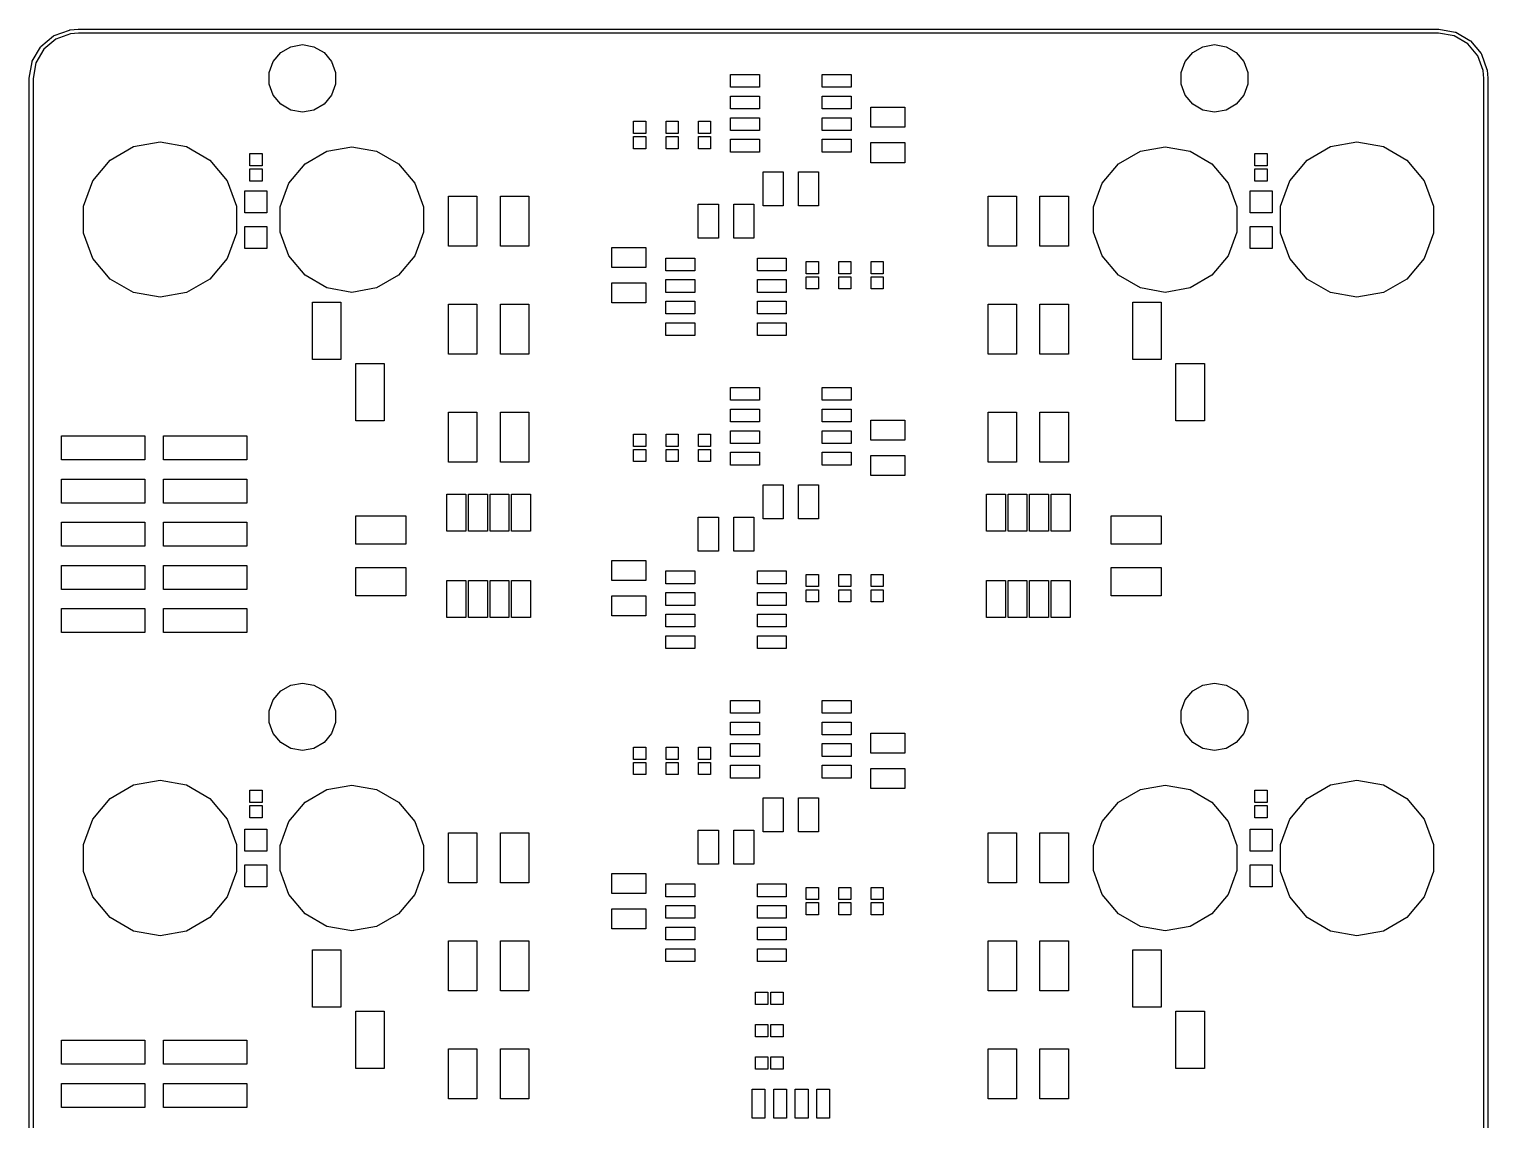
# Model space of a CAD drawing. Extents: x 51 to 137, y -158 to -25.
# Drawn here: x 50.7 to 136.5, y -89.5 to -25.3 of the extents above; entities that cross this region are included whole.
import ezdxf

# ---------------------------------------------------------------- set-up
doc = ezdxf.new("R2010")
doc.units = 0
doc.header["$MEASUREMENT"] = 0
doc.layers.add('BLACK', color=7, linetype='CONTINUOUS')

msp = doc.modelspace()

# ---------------------------------------------------------------- linework, layer by layer
at = {"layer": 'Black'}
for p, q in [((51.3772, -26.306), (52.1172, -25.6851)), ((52.1172, -25.6851), (52.1516, -25.6652)), ((52.1516, -25.6652), (53.0592, -25.3348)), ((53.1233, -25.5548), (52.2487, -25.8731)), ((53.0592, -25.3348), (53.0739, -25.3323)), ((53.0739, -25.3323), (53.0884, -25.3284)), ((53.0884, -25.3284), (53.5713, -25.2861)), ((53.5863, -25.5143), (53.1233, -25.5548)), ((53.5713, -25.2861), (53.5763, -25.2866)), ((53.5763, -25.2866), (53.5813, -25.2857)), ((53.5813, -25.2857), (133.619, -25.2857)), ((133.609, -25.5143), (53.5863, -25.5143)), ((134.531, -25.6768), (133.609, -25.5143)), ((133.619, -25.2857), (133.629, -25.2874)), ((133.629, -25.2874), (133.639, -25.2874)), ((133.639, -25.2874), (134.59, -25.4552)), ((135.332, -26.1396), (134.531, -25.6768)), ((134.59, -25.4552), (134.59, -25.4552)), ((134.59, -25.4552), (134.628, -25.4687)), ((134.628, -25.4687), (135.464, -25.9517)), ((50.8687, -27.1729), (51.3517, -26.3364)), ((51.5396, -26.4681), (51.0768, -27.2697)), ((51.3517, -26.3364), (51.3772, -26.306)), ((52.2487, -25.8731), (51.5396, -26.4681)), ((65.4876, -26.6603), (66.0848, -26.3155)), ((66.0848, -26.3155), (66.7639, -26.1957)), ((66.7639, -26.1957), (67.443, -26.3155)), ((67.443, -26.3155), (68.0402, -26.6603)), ((119.158, -26.6603), (119.755, -26.3155)), ((119.755, -26.3155), (120.434, -26.1957)), ((120.434, -26.1957), (121.113, -26.3155)), ((121.113, -26.3155), (121.71, -26.6603)), ((135.927, -26.8487), (135.332, -26.1396)), ((135.464, -25.9517), (135.495, -25.9772)), ((135.495, -25.9772), (136.115, -26.7172)), ((50.6874, -28.1615), (50.8552, -27.2102)), ((50.8552, -27.2102), (50.8687, -27.1729)), ((50.8552, -27.2102), (50.8552, -27.2102)), ((51.0768, -27.2697), (50.9143, -28.1913)), ((64.8085, -27.8365), (65.0444, -27.1885)), ((65.0444, -27.1885), (65.4876, -26.6603)), ((68.0402, -26.6603), (68.4834, -27.1885)), ((68.4834, -27.1885), (68.7193, -27.8365)), ((118.479, -27.8365), (118.714, -27.1885)), ((118.714, -27.1885), (119.158, -26.6603)), ((121.71, -26.6603), (122.154, -27.1885)), ((122.154, -27.1885), (122.389, -27.8365)), ((136.246, -27.7233), (135.927, -26.8487)), ((136.115, -26.7172), (136.135, -26.7516)), ((136.135, -26.7516), (136.466, -27.6592)), ((50.6857, -28.1813), (50.6874, -28.1715)), ((50.6857, -119.921), (50.6857, -28.1813)), ((50.6874, -28.1715), (50.6874, -28.1615)), ((50.9143, -28.1913), (50.9143, -119.916)), ((64.8085, -28.5261), (64.8085, -27.8365)), ((68.7193, -27.8365), (68.7193, -28.5261)), ((91.9607, -28.7071), (91.9607, -27.9553)), ((91.9607, -27.9553), (93.6625, -27.9553)), ((93.6625, -27.9553), (93.6625, -28.7071)), ((97.3455, -28.7071), (97.3455, -27.9553)), ((97.3455, -27.9553), (99.0473, -27.9553)), ((99.0473, -27.9553), (99.0473, -28.7071)), ((118.479, -28.5261), (118.479, -27.8365)), ((122.389, -27.8365), (122.389, -28.5261)), ((136.286, -28.1863), (136.246, -27.7233)), ((136.286, -119.911), (136.286, -28.1863)), ((136.466, -27.6592), (136.468, -27.6739)), ((136.468, -27.6739), (136.472, -27.6884)), ((136.472, -27.6884), (136.514, -28.1713)), ((136.514, -28.1713), (136.514, -28.1763)), ((136.514, -28.1763), (136.515, -28.1813)), ((136.515, -28.1813), (136.515, -119.921)), ((65.0444, -29.1741), (64.8085, -28.5261)), ((65.4876, -29.7023), (65.0444, -29.1741)), ((68.4834, -29.1741), (68.0402, -29.7023)), ((68.7193, -28.5261), (68.4834, -29.1741)), ((93.6625, -28.7071), (91.9607, -28.7071)), ((99.0473, -28.7071), (97.3455, -28.7071)), ((118.714, -29.1741), (118.479, -28.5261)), ((119.158, -29.7023), (118.714, -29.1741)), ((122.154, -29.1741), (121.71, -29.7023)), ((122.389, -28.5261), (122.154, -29.1741)), ((66.0848, -30.0471), (65.4876, -29.7023)), ((68.0402, -29.7023), (67.443, -30.0471)), ((91.9607, -29.9771), (91.9607, -29.2253)), ((91.9607, -29.2253), (93.6625, -29.2253)), ((93.6625, -29.9771), (91.9607, -29.9771)), ((93.6625, -29.2253), (93.6625, -29.9771)), ((97.3455, -29.9771), (97.3455, -29.2253)), ((97.3455, -29.2253), (99.0473, -29.2253)), ((99.0473, -29.9771), (97.3455, -29.9771)), ((99.0473, -29.2253), (99.0473, -29.9771)), ((100.219, -31.0585), (100.219, -29.8711)), ((100.219, -29.8711), (102.219, -29.8711)), ((102.219, -29.8711), (102.219, -31.0585)), ((119.755, -30.0471), (119.158, -29.7023)), ((121.71, -29.7023), (121.113, -30.0471)), ((66.7639, -30.1669), (66.0848, -30.0471)), ((67.443, -30.0471), (66.7639, -30.1669)), ((86.2533, -31.4173), (86.2533, -30.6959)), ((86.2533, -30.6959), (86.9747, -30.6959)), ((86.9747, -30.6959), (86.9747, -31.4173)), ((88.1583, -31.4173), (88.1583, -30.6959)), ((88.1583, -30.6959), (88.8797, -30.6959)), ((88.8797, -30.6959), (88.8797, -31.4173)), ((90.0633, -31.4173), (90.0633, -30.6959)), ((90.0633, -30.6959), (90.7847, -30.6959)), ((90.7847, -30.6959), (90.7847, -31.4173)), ((91.9607, -31.2471), (91.9607, -30.4953)), ((91.9607, -30.4953), (93.6625, -30.4953)), ((93.6625, -30.4953), (93.6625, -31.2471)), ((97.3455, -31.2471), (97.3455, -30.4953)), ((97.3455, -30.4953), (99.0473, -30.4953)), ((99.0473, -30.4953), (99.0473, -31.2471)), ((120.434, -30.1669), (119.755, -30.0471)), ((121.113, -30.0471), (120.434, -30.1669)), ((86.9747, -31.4173), (86.2533, -31.4173)), ((86.2533, -32.3165), (86.2533, -31.5951)), ((86.2533, -31.5951), (86.9747, -31.5951)), ((86.9747, -31.5951), (86.9747, -32.3165)), ((88.8797, -31.4173), (88.1583, -31.4173)), ((88.1583, -32.3165), (88.1583, -31.5951)), ((88.1583, -31.5951), (88.8797, -31.5951)), ((88.8797, -31.5951), (88.8797, -32.3165)), ((90.7847, -31.4173), (90.0633, -31.4173)), ((90.0633, -32.3165), (90.0633, -31.5951)), ((90.0633, -31.5951), (90.7847, -31.5951)), ((90.7847, -31.5951), (90.7847, -32.3165)), ((93.6625, -31.2471), (91.9607, -31.2471)), ((99.0473, -31.2471), (97.3455, -31.2471)), ((102.219, -31.0585), (100.219, -31.0585)), ((55.4446, -32.9861), (56.8202, -32.1919)), ((56.8202, -32.1919), (58.3844, -31.9161)), ((58.3844, -31.9161), (59.9486, -32.1919)), ((59.9486, -32.1919), (61.3242, -32.9861)), ((63.6651, -33.3223), (63.6651, -32.6009)), ((63.6651, -32.6009), (64.3865, -32.6009)), ((64.3865, -32.6009), (64.3865, -33.3223)), ((66.9158, -33.2107), (68.2032, -32.4674)), ((68.2032, -32.4674), (69.6671, -32.2093)), ((69.6671, -32.2093), (71.131, -32.4674)), ((71.131, -32.4674), (72.4184, -33.2107)), ((86.9747, -32.3165), (86.2533, -32.3165)), ((88.8797, -32.3165), (88.1583, -32.3165)), ((90.7847, -32.3165), (90.0633, -32.3165)), ((91.9607, -32.5171), (91.9607, -31.7653)), ((91.9607, -31.7653), (93.6625, -31.7653)), ((93.6625, -32.5171), (91.9607, -32.5171)), ((93.6625, -31.7653), (93.6625, -32.5171)), ((97.3455, -32.5171), (97.3455, -31.7653)), ((97.3455, -31.7653), (99.0473, -31.7653)), ((99.0473, -32.5171), (97.3455, -32.5171)), ((99.0473, -31.7653), (99.0473, -32.5171)), ((100.219, -33.1413), (100.219, -31.9539)), ((100.219, -31.9539), (102.219, -31.9539)), ((102.219, -31.9539), (102.219, -33.1413)), ((114.782, -33.2107), (116.069, -32.4674)), ((116.069, -32.4674), (117.533, -32.2093)), ((117.533, -32.2093), (118.997, -32.4674)), ((118.997, -32.4674), (120.284, -33.2107)), ((122.814, -33.3223), (122.814, -32.6009)), ((122.814, -32.6009), (123.536, -32.6009)), ((123.536, -32.6009), (123.536, -33.3223)), ((125.876, -32.9861), (127.252, -32.1919)), ((127.252, -32.1919), (128.816, -31.9161)), ((128.816, -31.9161), (130.38, -32.1919)), ((130.38, -32.1919), (131.756, -32.9861)), ((54.4236, -34.2028), (55.4446, -32.9861)), ((61.3242, -32.9861), (62.3452, -34.2028)), ((64.3865, -33.3223), (63.6651, -33.3223)), ((65.9603, -34.3495), (66.9158, -33.2107)), ((72.4184, -33.2107), (73.3739, -34.3495)), ((102.219, -33.1413), (100.219, -33.1413)), ((113.826, -34.3495), (114.782, -33.2107)), ((120.284, -33.2107), (121.24, -34.3495)), ((123.536, -33.3223), (122.814, -33.3223)), ((124.855, -34.2028), (125.876, -32.9861)), ((131.756, -32.9861), (132.777, -34.2028)), ((53.8804, -35.6954), (54.4236, -34.2028)), ((62.3452, -34.2028), (62.8884, -35.6954)), ((63.6651, -34.2215), (63.6651, -33.5001)), ((63.6651, -33.5001), (64.3865, -33.5001)), ((64.3865, -34.2215), (63.6651, -34.2215)), ((64.3865, -33.5001), (64.3865, -34.2215)), ((93.8689, -35.6813), (93.8689, -33.6811)), ((93.8689, -33.6811), (95.0563, -33.6811)), ((95.0563, -33.6811), (95.0563, -35.6813)), ((95.9517, -35.6813), (95.9517, -33.6811)), ((95.9517, -33.6811), (97.1391, -33.6811)), ((97.1391, -33.6811), (97.1391, -35.6813)), ((122.814, -34.2215), (122.814, -33.5001)), ((122.814, -33.5001), (123.536, -33.5001)), ((123.536, -34.2215), (122.814, -34.2215)), ((123.536, -33.5001), (123.536, -34.2215)), ((124.312, -35.6954), (124.855, -34.2028)), ((132.777, -34.2028), (133.32, -35.6954)), ((63.3781, -36.0832), (63.3781, -34.7878)), ((63.3781, -34.7878), (64.6735, -34.7878)), ((64.6735, -34.7878), (64.6735, -36.0832)), ((65.4518, -35.7463), (65.9603, -34.3495)), ((73.3739, -34.3495), (73.8824, -35.7463)), ((75.365, -38.0562), (75.365, -35.1162)), ((75.365, -35.1162), (77.035, -35.1162)), ((77.035, -35.1162), (77.035, -38.0562)), ((78.413, -38.0562), (78.413, -35.1162)), ((78.413, -35.1162), (80.083, -35.1162)), ((80.083, -35.1162), (80.083, -38.0562)), ((107.115, -38.0562), (107.115, -35.1162)), ((107.115, -35.1162), (108.785, -35.1162)), ((108.785, -35.1162), (108.785, -38.0562)), ((110.163, -38.0562), (110.163, -35.1162)), ((110.163, -35.1162), (111.833, -35.1162)), ((111.833, -35.1162), (111.833, -38.0562)), ((113.318, -35.7463), (113.826, -34.3495)), ((121.24, -34.3495), (121.748, -35.7463)), ((122.527, -36.0832), (122.527, -34.7878)), ((122.527, -34.7878), (123.823, -34.7878)), ((123.823, -34.7878), (123.823, -36.0832)), ((53.8804, -37.2838), (53.8804, -35.6954)), ((62.8884, -35.6954), (62.8884, -37.2838)), ((65.4518, -37.2329), (65.4518, -35.7463)), ((73.8824, -35.7463), (73.8824, -37.2329)), ((90.0589, -37.5863), (90.0589, -35.5861)), ((90.0589, -35.5861), (91.2463, -35.5861)), ((91.2463, -35.5861), (91.2463, -37.5863)), ((92.1417, -37.5863), (92.1417, -35.5861)), ((92.1417, -35.5861), (93.3291, -35.5861)), ((93.3291, -35.5861), (93.3291, -37.5863)), ((95.0563, -35.6813), (93.8689, -35.6813)), ((97.1391, -35.6813), (95.9517, -35.6813)), ((113.318, -37.2329), (113.318, -35.7463)), ((121.748, -35.7463), (121.748, -37.2329)), ((124.312, -37.2838), (124.312, -35.6954)), ((133.32, -35.6954), (133.32, -37.2838)), ((64.6735, -36.0832), (63.3781, -36.0832)), ((63.3781, -38.1914), (63.3781, -36.896)), ((63.3781, -36.896), (64.6735, -36.896)), ((64.6735, -36.896), (64.6735, -38.1914)), ((123.823, -36.0832), (122.527, -36.0832)), ((122.527, -38.1914), (122.527, -36.896)), ((122.527, -36.896), (123.823, -36.896)), ((123.823, -36.896), (123.823, -38.1914)), ((54.4236, -38.7764), (53.8804, -37.2838)), ((62.8884, -37.2838), (62.3452, -38.7764)), ((65.9603, -38.6297), (65.4518, -37.2329)), ((73.8824, -37.2329), (73.3739, -38.6297)), ((91.2463, -37.5863), (90.0589, -37.5863)), ((93.3291, -37.5863), (92.1417, -37.5863)), ((113.826, -38.6297), (113.318, -37.2329)), ((121.748, -37.2329), (121.24, -38.6297)), ((124.855, -38.7764), (124.312, -37.2838)), ((133.32, -37.2838), (132.777, -38.7764)), ((64.6735, -38.1914), (63.3781, -38.1914)), ((77.035, -38.0562), (75.365, -38.0562)), ((80.083, -38.0562), (78.413, -38.0562)), ((84.9789, -39.3135), (84.9789, -38.1261)), ((84.9789, -38.1261), (86.9791, -38.1261)), ((86.9791, -38.1261), (86.9791, -39.3135)), ((108.785, -38.0562), (107.115, -38.0562)), ((111.833, -38.0562), (110.163, -38.0562)), ((123.823, -38.1914), (122.527, -38.1914)), ((55.4446, -39.9931), (54.4236, -38.7764)), ((62.3452, -38.7764), (61.3242, -39.9931)), ((66.9158, -39.7685), (65.9603, -38.6297)), ((73.3739, -38.6297), (72.4184, -39.7685)), ((86.9791, -39.3135), (84.9789, -39.3135)), ((88.1507, -39.5021), (88.1507, -38.7503)), ((88.1507, -38.7503), (89.8525, -38.7503)), ((89.8525, -38.7503), (89.8525, -39.5021)), ((93.5355, -39.5021), (93.5355, -38.7503)), ((93.5355, -38.7503), (95.2373, -38.7503)), ((95.2373, -38.7503), (95.2373, -39.5021)), ((96.4133, -39.6723), (96.4133, -38.9509)), ((96.4133, -38.9509), (97.1347, -38.9509)), ((97.1347, -38.9509), (97.1347, -39.6723)), ((98.3183, -39.6723), (98.3183, -38.9509)), ((98.3183, -38.9509), (99.0397, -38.9509)), ((99.0397, -38.9509), (99.0397, -39.6723)), ((100.223, -39.6723), (100.223, -38.9509)), ((100.223, -38.9509), (100.945, -38.9509)), ((100.945, -38.9509), (100.945, -39.6723)), ((114.782, -39.7685), (113.826, -38.6297)), ((121.24, -38.6297), (120.284, -39.7685)), ((125.876, -39.9931), (124.855, -38.7764)), ((132.777, -38.7764), (131.756, -39.9931)), ((56.8202, -40.7873), (55.4446, -39.9931)), ((61.3242, -39.9931), (59.9486, -40.7873)), ((68.2032, -40.5118), (66.9158, -39.7685)), ((72.4184, -39.7685), (71.131, -40.5118)), ((84.9789, -41.3963), (84.9789, -40.2089)), ((84.9789, -40.2089), (86.9791, -40.2089)), ((86.9791, -40.2089), (86.9791, -41.3963)), ((89.8525, -39.5021), (88.1507, -39.5021)), ((88.1507, -40.7721), (88.1507, -40.0203)), ((88.1507, -40.0203), (89.8525, -40.0203)), ((89.8525, -40.0203), (89.8525, -40.7721)), ((95.2373, -39.5021), (93.5355, -39.5021)), ((93.5355, -40.7721), (93.5355, -40.0203)), ((93.5355, -40.0203), (95.2373, -40.0203)), ((95.2373, -40.0203), (95.2373, -40.7721)), ((97.1347, -39.6723), (96.4133, -39.6723)), ((96.4133, -40.5715), (96.4133, -39.8501)), ((96.4133, -39.8501), (97.1347, -39.8501)), ((97.1347, -39.8501), (97.1347, -40.5715)), ((99.0397, -39.6723), (98.3183, -39.6723)), ((98.3183, -40.5715), (98.3183, -39.8501)), ((98.3183, -39.8501), (99.0397, -39.8501)), ((99.0397, -39.8501), (99.0397, -40.5715)), ((100.945, -39.6723), (100.223, -39.6723)), ((100.223, -40.5715), (100.223, -39.8501)), ((100.223, -39.8501), (100.945, -39.8501)), ((100.945, -39.8501), (100.945, -40.5715)), ((116.069, -40.5118), (114.782, -39.7685)), ((120.284, -39.7685), (118.997, -40.5118)), ((127.252, -40.7873), (125.876, -39.9931)), ((131.756, -39.9931), (130.38, -40.7873)), ((58.3844, -41.0631), (56.8202, -40.7873)), ((59.9486, -40.7873), (58.3844, -41.0631)), ((69.6671, -40.7699), (68.2032, -40.5118)), ((71.131, -40.5118), (69.6671, -40.7699)), ((89.8525, -40.7721), (88.1507, -40.7721)), ((95.2373, -40.7721), (93.5355, -40.7721)), ((97.1347, -40.5715), (96.4133, -40.5715)), ((99.0397, -40.5715), (98.3183, -40.5715)), ((100.945, -40.5715), (100.223, -40.5715)), ((117.533, -40.7699), (116.069, -40.5118)), ((118.997, -40.5118), (117.533, -40.7699)), ((128.816, -41.0631), (127.252, -40.7873)), ((130.38, -40.7873), (128.816, -41.0631)), ((67.364, -44.7237), (67.364, -41.3519)), ((67.364, -41.3519), (69.034, -41.3519)), ((69.034, -41.3519), (69.034, -44.7237)), ((75.365, -44.4062), (75.365, -41.4662)), ((75.365, -41.4662), (77.035, -41.4662)), ((77.035, -41.4662), (77.035, -44.4062)), ((78.413, -44.4062), (78.413, -41.4662)), ((78.413, -41.4662), (80.083, -41.4662)), ((80.083, -41.4662), (80.083, -44.4062)), ((86.9791, -41.3963), (84.9789, -41.3963)), ((88.1507, -42.0421), (88.1507, -41.2903)), ((88.1507, -41.2903), (89.8525, -41.2903)), ((89.8525, -42.0421), (88.1507, -42.0421)), ((89.8525, -41.2903), (89.8525, -42.0421)), ((93.5355, -42.0421), (93.5355, -41.2903)), ((93.5355, -41.2903), (95.2373, -41.2903)), ((95.2373, -42.0421), (93.5355, -42.0421)), ((95.2373, -41.2903), (95.2373, -42.0421)), ((107.115, -44.4062), (107.115, -41.4662)), ((107.115, -41.4662), (108.785, -41.4662)), ((108.785, -41.4662), (108.785, -44.4062)), ((110.163, -44.4062), (110.163, -41.4662)), ((110.163, -41.4662), (111.833, -41.4662)), ((111.833, -41.4662), (111.833, -44.4062)), ((115.624, -44.7237), (115.624, -41.3519)), ((115.624, -41.3519), (117.294, -41.3519)), ((117.294, -41.3519), (117.294, -44.7237)), ((88.1507, -43.3121), (88.1507, -42.5603)), ((88.1507, -42.5603), (89.8525, -42.5603)), ((89.8525, -42.5603), (89.8525, -43.3121)), ((93.5355, -43.3121), (93.5355, -42.5603)), ((93.5355, -42.5603), (95.2373, -42.5603)), ((95.2373, -42.5603), (95.2373, -43.3121)), ((89.8525, -43.3121), (88.1507, -43.3121)), ((95.2373, -43.3121), (93.5355, -43.3121)), ((77.035, -44.4062), (75.365, -44.4062)), ((80.083, -44.4062), (78.413, -44.4062)), ((108.785, -44.4062), (107.115, -44.4062)), ((111.833, -44.4062), (110.163, -44.4062)), ((69.034, -44.7237), (67.364, -44.7237)), ((69.904, -48.3305), (69.904, -44.9587)), ((69.904, -44.9587), (71.574, -44.9587)), ((71.574, -44.9587), (71.574, -48.3305)), ((117.294, -44.7237), (115.624, -44.7237)), ((118.164, -48.3305), (118.164, -44.9587)), ((118.164, -44.9587), (119.834, -44.9587)), ((119.834, -44.9587), (119.834, -48.3305)), ((91.9607, -47.1221), (91.9607, -46.3703)), ((91.9607, -46.3703), (93.6625, -46.3703)), ((93.6625, -47.1221), (91.9607, -47.1221)), ((93.6625, -46.3703), (93.6625, -47.1221)), ((97.3455, -47.1221), (97.3455, -46.3703)), ((97.3455, -46.3703), (99.0473, -46.3703)), ((99.0473, -47.1221), (97.3455, -47.1221)), ((99.0473, -46.3703), (99.0473, -47.1221)), ((75.365, -50.7562), (75.365, -47.8162)), ((75.365, -47.8162), (77.035, -47.8162)), ((77.035, -47.8162), (77.035, -50.7562)), ((78.413, -50.7562), (78.413, -47.8162)), ((78.413, -47.8162), (80.083, -47.8162)), ((80.083, -47.8162), (80.083, -50.7562)), ((91.9607, -48.3921), (91.9607, -47.6403)), ((91.9607, -47.6403), (93.6625, -47.6403)), ((93.6625, -47.6403), (93.6625, -48.3921)), ((97.3455, -48.3921), (97.3455, -47.6403)), ((97.3455, -47.6403), (99.0473, -47.6403)), ((99.0473, -47.6403), (99.0473, -48.3921)), ((107.115, -50.7562), (107.115, -47.8162)), ((107.115, -47.8162), (108.785, -47.8162)), ((108.785, -47.8162), (108.785, -50.7562)), ((110.163, -50.7562), (110.163, -47.8162)), ((110.163, -47.8162), (111.833, -47.8162)), ((111.833, -47.8162), (111.833, -50.7562)), ((71.574, -48.3305), (69.904, -48.3305)), ((93.6625, -48.3921), (91.9607, -48.3921)), ((91.9607, -49.6621), (91.9607, -48.9103)), ((91.9607, -48.9103), (93.6625, -48.9103)), ((93.6625, -48.9103), (93.6625, -49.6621)), ((99.0473, -48.3921), (97.3455, -48.3921)), ((97.3455, -49.6621), (97.3455, -48.9103)), ((97.3455, -48.9103), (99.0473, -48.9103)), ((99.0473, -48.9103), (99.0473, -49.6621)), ((100.219, -49.4735), (100.219, -48.2861)), ((100.219, -48.2861), (102.219, -48.2861)), ((102.219, -48.2861), (102.219, -49.4735)), ((119.834, -48.3305), (118.164, -48.3305)), ((52.5939, -50.6292), (52.5939, -49.2132)), ((52.5939, -49.2132), (57.4897, -49.2132)), ((57.4897, -49.2132), (57.4897, -50.6292)), ((58.5883, -50.6292), (58.5883, -49.2132)), ((58.5883, -49.2132), (63.4841, -49.2132)), ((63.4841, -49.2132), (63.4841, -50.6292)), ((86.2533, -49.8323), (86.2533, -49.1109)), ((86.2533, -49.1109), (86.9747, -49.1109)), ((86.9747, -49.1109), (86.9747, -49.8323)), ((88.1583, -49.8323), (88.1583, -49.1109)), ((88.1583, -49.1109), (88.8797, -49.1109)), ((88.8797, -49.1109), (88.8797, -49.8323)), ((90.0633, -49.8323), (90.0633, -49.1109)), ((90.0633, -49.1109), (90.7847, -49.1109)), ((90.7847, -49.1109), (90.7847, -49.8323)), ((93.6625, -49.6621), (91.9607, -49.6621)), ((99.0473, -49.6621), (97.3455, -49.6621)), ((102.219, -49.4735), (100.219, -49.4735)), ((57.4897, -50.6292), (52.5939, -50.6292)), ((63.4841, -50.6292), (58.5883, -50.6292)), ((86.9747, -49.8323), (86.2533, -49.8323)), ((86.2533, -50.7315), (86.2533, -50.0101)), ((86.2533, -50.0101), (86.9747, -50.0101)), ((86.9747, -50.0101), (86.9747, -50.7315)), ((88.8797, -49.8323), (88.1583, -49.8323)), ((88.1583, -50.7315), (88.1583, -50.0101)), ((88.1583, -50.0101), (88.8797, -50.0101)), ((88.8797, -50.0101), (88.8797, -50.7315)), ((90.7847, -49.8323), (90.0633, -49.8323)), ((90.0633, -50.7315), (90.0633, -50.0101)), ((90.0633, -50.0101), (90.7847, -50.0101)), ((90.7847, -50.0101), (90.7847, -50.7315)), ((91.9607, -50.9321), (91.9607, -50.1803)), ((91.9607, -50.1803), (93.6625, -50.1803)), ((93.6625, -50.1803), (93.6625, -50.9321)), ((97.3455, -50.9321), (97.3455, -50.1803)), ((97.3455, -50.1803), (99.0473, -50.1803)), ((99.0473, -50.1803), (99.0473, -50.9321)), ((100.219, -51.5563), (100.219, -50.3689)), ((100.219, -50.3689), (102.219, -50.3689)), ((102.219, -50.3689), (102.219, -51.5563)), ((77.035, -50.7562), (75.365, -50.7562)), ((80.083, -50.7562), (78.413, -50.7562)), ((86.9747, -50.7315), (86.2533, -50.7315)), ((88.8797, -50.7315), (88.1583, -50.7315)), ((90.7847, -50.7315), (90.0633, -50.7315)), ((93.6625, -50.9321), (91.9607, -50.9321)), ((99.0473, -50.9321), (97.3455, -50.9321)), ((108.785, -50.7562), (107.115, -50.7562)), ((111.833, -50.7562), (110.163, -50.7562)), ((52.5939, -53.1692), (52.5939, -51.7532)), ((52.5939, -51.7532), (57.4897, -51.7532)), ((57.4897, -51.7532), (57.4897, -53.1692)), ((58.5883, -53.1692), (58.5883, -51.7532)), ((58.5883, -51.7532), (63.4841, -51.7532)), ((63.4841, -51.7532), (63.4841, -53.1692)), ((93.8689, -54.0963), (93.8689, -52.0961)), ((93.8689, -52.0961), (95.0563, -52.0961)), ((95.0563, -52.0961), (95.0563, -54.0963)), ((95.9517, -54.0963), (95.9517, -52.0961)), ((95.9517, -52.0961), (97.1391, -52.0961)), ((97.1391, -52.0961), (97.1391, -54.0963)), ((102.219, -51.5563), (100.219, -51.5563)), ((57.4897, -53.1692), (52.5939, -53.1692)), ((63.4841, -53.1692), (58.5883, -53.1692)), ((75.2634, -54.8202), (75.2634, -52.6422)), ((75.2634, -52.6422), (76.3746, -52.6422)), ((76.3746, -52.6422), (76.3746, -54.8202)), ((76.5334, -54.8202), (76.5334, -52.6422)), ((76.5334, -52.6422), (77.6446, -52.6422)), ((77.6446, -52.6422), (77.6446, -54.8202)), ((77.8034, -54.8202), (77.8034, -52.6422)), ((77.8034, -52.6422), (78.9146, -52.6422)), ((78.9146, -52.6422), (78.9146, -54.8202)), ((79.0734, -54.8202), (79.0734, -52.6422)), ((79.0734, -52.6422), (80.1846, -52.6422)), ((80.1846, -52.6422), (80.1846, -54.8202)), ((107.013, -54.8202), (107.013, -52.6422)), ((107.013, -52.6422), (108.125, -52.6422)), ((108.125, -52.6422), (108.125, -54.8202)), ((108.283, -54.8202), (108.283, -52.6422)), ((108.283, -52.6422), (109.395, -52.6422)), ((109.395, -52.6422), (109.395, -54.8202)), ((109.553, -54.8202), (109.553, -52.6422)), ((109.553, -52.6422), (110.665, -52.6422)), ((110.665, -52.6422), (110.665, -54.8202)), ((110.823, -54.8202), (110.823, -52.6422)), ((110.823, -52.6422), (111.935, -52.6422)), ((111.935, -52.6422), (111.935, -54.8202)), ((69.904, -55.5822), (69.904, -53.9122)), ((69.904, -53.9122), (72.844, -53.9122)), ((72.844, -53.9122), (72.844, -55.5822)), ((90.0589, -56.0013), (90.0589, -54.0011)), ((90.0589, -54.0011), (91.2463, -54.0011)), ((91.2463, -54.0011), (91.2463, -56.0013)), ((92.1417, -56.0013), (92.1417, -54.0011)), ((92.1417, -54.0011), (93.3291, -54.0011)), ((93.3291, -54.0011), (93.3291, -56.0013)), ((114.354, -55.5822), (114.354, -53.9122)), ((114.354, -53.9122), (117.294, -53.9122)), ((117.294, -53.9122), (117.294, -55.5822)), ((52.5939, -55.7092), (52.5939, -54.2932)), ((52.5939, -54.2932), (57.4897, -54.2932)), ((57.4897, -54.2932), (57.4897, -55.7092)), ((58.5883, -55.7092), (58.5883, -54.2932)), ((58.5883, -54.2932), (63.4841, -54.2932)), ((63.4841, -54.2932), (63.4841, -55.7092)), ((76.3746, -54.8202), (75.2634, -54.8202)), ((77.6446, -54.8202), (76.5334, -54.8202)), ((78.9146, -54.8202), (77.8034, -54.8202)), ((80.1846, -54.8202), (79.0734, -54.8202)), ((95.0563, -54.0963), (93.8689, -54.0963)), ((97.1391, -54.0963), (95.9517, -54.0963)), ((108.125, -54.8202), (107.013, -54.8202)), ((109.395, -54.8202), (108.283, -54.8202)), ((110.665, -54.8202), (109.553, -54.8202)), ((111.935, -54.8202), (110.823, -54.8202)), ((57.4897, -55.7092), (52.5939, -55.7092)), ((63.4841, -55.7092), (58.5883, -55.7092)), ((72.844, -55.5822), (69.904, -55.5822)), ((117.294, -55.5822), (114.354, -55.5822)), ((84.9789, -57.7285), (84.9789, -56.5411)), ((84.9789, -56.5411), (86.9791, -56.5411)), ((86.9791, -56.5411), (86.9791, -57.7285)), ((91.2463, -56.0013), (90.0589, -56.0013)), ((93.3291, -56.0013), (92.1417, -56.0013)), ((52.5939, -58.2492), (52.5939, -56.8332)), ((52.5939, -56.8332), (57.4897, -56.8332)), ((57.4897, -56.8332), (57.4897, -58.2492)), ((58.5883, -58.2492), (58.5883, -56.8332)), ((58.5883, -56.8332), (63.4841, -56.8332)), ((63.4841, -56.8332), (63.4841, -58.2492)), ((69.904, -58.6302), (69.904, -56.9602)), ((69.904, -56.9602), (72.844, -56.9602)), ((72.844, -56.9602), (72.844, -58.6302)), ((88.1507, -57.9171), (88.1507, -57.1653)), ((88.1507, -57.1653), (89.8525, -57.1653)), ((89.8525, -57.1653), (89.8525, -57.9171)), ((93.5355, -57.9171), (93.5355, -57.1653)), ((93.5355, -57.1653), (95.2373, -57.1653)), ((95.2373, -57.1653), (95.2373, -57.9171)), ((96.4133, -58.0873), (96.4133, -57.3659)), ((96.4133, -57.3659), (97.1347, -57.3659)), ((97.1347, -57.3659), (97.1347, -58.0873)), ((98.3183, -58.0873), (98.3183, -57.3659)), ((98.3183, -57.3659), (99.0397, -57.3659)), ((99.0397, -57.3659), (99.0397, -58.0873)), ((100.223, -58.0873), (100.223, -57.3659)), ((100.223, -57.3659), (100.945, -57.3659)), ((100.945, -57.3659), (100.945, -58.0873)), ((114.354, -58.6302), (114.354, -56.9602)), ((114.354, -56.9602), (117.294, -56.9602)), ((117.294, -56.9602), (117.294, -58.6302)), ((57.4897, -58.2492), (52.5939, -58.2492)), ((63.4841, -58.2492), (58.5883, -58.2492)), ((75.2634, -59.9002), (75.2634, -57.7222)), ((75.2634, -57.7222), (76.3746, -57.7222)), ((76.3746, -57.7222), (76.3746, -59.9002)), ((76.5334, -59.9002), (76.5334, -57.7222)), ((76.5334, -57.7222), (77.6446, -57.7222)), ((77.6446, -57.7222), (77.6446, -59.9002)), ((77.8034, -59.9002), (77.8034, -57.7222)), ((77.8034, -57.7222), (78.9146, -57.7222)), ((78.9146, -57.7222), (78.9146, -59.9002)), ((79.0734, -59.9002), (79.0734, -57.7222)), ((79.0734, -57.7222), (80.1846, -57.7222)), ((80.1846, -57.7222), (80.1846, -59.9002)), ((86.9791, -57.7285), (84.9789, -57.7285)), ((89.8525, -57.9171), (88.1507, -57.9171)), ((95.2373, -57.9171), (93.5355, -57.9171)), ((97.1347, -58.0873), (96.4133, -58.0873)), ((96.4133, -58.9865), (96.4133, -58.2651)), ((96.4133, -58.2651), (97.1347, -58.2651)), ((97.1347, -58.2651), (97.1347, -58.9865)), ((99.0397, -58.0873), (98.3183, -58.0873)), ((98.3183, -58.9865), (98.3183, -58.2651)), ((98.3183, -58.2651), (99.0397, -58.2651)), ((99.0397, -58.2651), (99.0397, -58.9865)), ((100.945, -58.0873), (100.223, -58.0873)), ((100.223, -58.9865), (100.223, -58.2651)), ((100.223, -58.2651), (100.945, -58.2651)), ((100.945, -58.2651), (100.945, -58.9865)), ((107.013, -59.9002), (107.013, -57.7222)), ((107.013, -57.7222), (108.125, -57.7222)), ((108.125, -57.7222), (108.125, -59.9002)), ((108.283, -59.9002), (108.283, -57.7222)), ((108.283, -57.7222), (109.395, -57.7222)), ((109.395, -57.7222), (109.395, -59.9002)), ((109.553, -59.9002), (109.553, -57.7222)), ((109.553, -57.7222), (110.665, -57.7222)), ((110.665, -57.7222), (110.665, -59.9002)), ((110.823, -59.9002), (110.823, -57.7222)), ((110.823, -57.7222), (111.935, -57.7222)), ((111.935, -57.7222), (111.935, -59.9002)), ((72.844, -58.6302), (69.904, -58.6302)), ((84.9789, -59.8113), (84.9789, -58.6239)), ((84.9789, -58.6239), (86.9791, -58.6239)), ((86.9791, -58.6239), (86.9791, -59.8113)), ((88.1507, -59.1871), (88.1507, -58.4353)), ((88.1507, -58.4353), (89.8525, -58.4353)), ((89.8525, -59.1871), (88.1507, -59.1871)), ((89.8525, -58.4353), (89.8525, -59.1871)), ((93.5355, -59.1871), (93.5355, -58.4353)), ((93.5355, -58.4353), (95.2373, -58.4353)), ((95.2373, -59.1871), (93.5355, -59.1871)), ((95.2373, -58.4353), (95.2373, -59.1871)), ((97.1347, -58.9865), (96.4133, -58.9865)), ((99.0397, -58.9865), (98.3183, -58.9865)), ((100.945, -58.9865), (100.223, -58.9865)), ((117.294, -58.6302), (114.354, -58.6302)), ((52.5939, -60.7892), (52.5939, -59.3732)), ((52.5939, -59.3732), (57.4897, -59.3732)), ((57.4897, -59.3732), (57.4897, -60.7892)), ((58.5883, -60.7892), (58.5883, -59.3732)), ((58.5883, -59.3732), (63.4841, -59.3732)), ((63.4841, -59.3732), (63.4841, -60.7892)), ((76.3746, -59.9002), (75.2634, -59.9002)), ((77.6446, -59.9002), (76.5334, -59.9002)), ((78.9146, -59.9002), (77.8034, -59.9002)), ((80.1846, -59.9002), (79.0734, -59.9002)), ((86.9791, -59.8113), (84.9789, -59.8113)), ((88.1507, -60.4571), (88.1507, -59.7053)), ((88.1507, -59.7053), (89.8525, -59.7053)), ((89.8525, -59.7053), (89.8525, -60.4571)), ((93.5355, -60.4571), (93.5355, -59.7053)), ((93.5355, -59.7053), (95.2373, -59.7053)), ((95.2373, -59.7053), (95.2373, -60.4571)), ((108.125, -59.9002), (107.013, -59.9002)), ((109.395, -59.9002), (108.283, -59.9002)), ((110.665, -59.9002), (109.553, -59.9002)), ((111.935, -59.9002), (110.823, -59.9002)), ((57.4897, -60.7892), (52.5939, -60.7892)), ((63.4841, -60.7892), (58.5883, -60.7892)), ((89.8525, -60.4571), (88.1507, -60.4571)), ((95.2373, -60.4571), (93.5355, -60.4571)), ((88.1507, -61.7271), (88.1507, -60.9753)), ((88.1507, -60.9753), (89.8525, -60.9753)), ((89.8525, -61.7271), (88.1507, -61.7271)), ((89.8525, -60.9753), (89.8525, -61.7271)), ((93.5355, -61.7271), (93.5355, -60.9753)), ((93.5355, -60.9753), (95.2373, -60.9753)), ((95.2373, -61.7271), (93.5355, -61.7271)), ((95.2373, -60.9753), (95.2373, -61.7271)), ((65.0444, -64.75), (65.4876, -64.2218)), ((65.4876, -64.2218), (66.0848, -63.877)), ((66.0848, -63.877), (66.7639, -63.7572)), ((66.7639, -63.7572), (67.443, -63.877)), ((67.443, -63.877), (68.0402, -64.2218)), ((68.0402, -64.2218), (68.4834, -64.75)), ((118.714, -64.75), (119.158, -64.2218)), ((119.158, -64.2218), (119.755, -63.877)), ((119.755, -63.877), (120.434, -63.7572)), ((120.434, -63.7572), (121.113, -63.877)), ((121.113, -63.877), (121.71, -64.2218)), ((121.71, -64.2218), (122.154, -64.75)), ((64.8085, -65.398), (65.0444, -64.75)), ((68.4834, -64.75), (68.7193, -65.398)), ((91.9607, -65.5371), (91.9607, -64.7853)), ((91.9607, -64.7853), (93.6625, -64.7853)), ((93.6625, -64.7853), (93.6625, -65.5371)), ((97.3455, -65.5371), (97.3455, -64.7853)), ((97.3455, -64.7853), (99.0473, -64.7853)), ((99.0473, -64.7853), (99.0473, -65.5371)), ((118.479, -65.398), (118.714, -64.75)), ((122.154, -64.75), (122.389, -65.398)), ((64.8085, -66.0876), (64.8085, -65.398)), ((65.0444, -66.7356), (64.8085, -66.0876)), ((68.7193, -66.0876), (68.4834, -66.7356)), ((68.7193, -65.398), (68.7193, -66.0876)), ((93.6625, -65.5371), (91.9607, -65.5371)), ((91.9607, -66.8071), (91.9607, -66.0553)), ((91.9607, -66.0553), (93.6625, -66.0553)), ((93.6625, -66.0553), (93.6625, -66.8071)), ((99.0473, -65.5371), (97.3455, -65.5371)), ((97.3455, -66.8071), (97.3455, -66.0553)), ((97.3455, -66.0553), (99.0473, -66.0553)), ((99.0473, -66.0553), (99.0473, -66.8071)), ((118.479, -66.0876), (118.479, -65.398)), ((118.714, -66.7356), (118.479, -66.0876)), ((122.389, -66.0876), (122.154, -66.7356)), ((122.389, -65.398), (122.389, -66.0876)), ((65.4876, -67.2638), (65.0444, -66.7356)), ((68.4834, -66.7356), (68.0402, -67.2638)), ((93.6625, -66.8071), (91.9607, -66.8071)), ((99.0473, -66.8071), (97.3455, -66.8071)), ((100.219, -67.8885), (100.219, -66.7011)), ((100.219, -66.7011), (102.219, -66.7011)), ((102.219, -66.7011), (102.219, -67.8885)), ((119.158, -67.2638), (118.714, -66.7356)), ((122.154, -66.7356), (121.71, -67.2638)), ((66.0848, -67.6086), (65.4876, -67.2638)), ((66.7639, -67.7284), (66.0848, -67.6086)), ((67.443, -67.6086), (66.7639, -67.7284)), ((68.0402, -67.2638), (67.443, -67.6086)), ((86.2533, -68.2473), (86.2533, -67.5259)), ((86.2533, -67.5259), (86.9747, -67.5259)), ((86.9747, -67.5259), (86.9747, -68.2473)), ((88.1583, -68.2473), (88.1583, -67.5259)), ((88.1583, -67.5259), (88.8797, -67.5259)), ((88.8797, -67.5259), (88.8797, -68.2473)), ((90.0633, -68.2473), (90.0633, -67.5259)), ((90.0633, -67.5259), (90.7847, -67.5259)), ((90.7847, -67.5259), (90.7847, -68.2473)), ((91.9607, -68.0771), (91.9607, -67.3253)), ((91.9607, -67.3253), (93.6625, -67.3253)), ((93.6625, -67.3253), (93.6625, -68.0771)), ((97.3455, -68.0771), (97.3455, -67.3253)), ((97.3455, -67.3253), (99.0473, -67.3253)), ((99.0473, -67.3253), (99.0473, -68.0771)), ((119.755, -67.6086), (119.158, -67.2638)), ((120.434, -67.7284), (119.755, -67.6086)), ((121.113, -67.6086), (120.434, -67.7284)), ((121.71, -67.2638), (121.113, -67.6086)), ((86.9747, -68.2473), (86.2533, -68.2473)), ((86.2533, -69.1465), (86.2533, -68.4251)), ((86.2533, -68.4251), (86.9747, -68.4251)), ((86.9747, -68.4251), (86.9747, -69.1465)), ((88.8797, -68.2473), (88.1583, -68.2473)), ((88.1583, -69.1465), (88.1583, -68.4251)), ((88.1583, -68.4251), (88.8797, -68.4251)), ((88.8797, -68.4251), (88.8797, -69.1465)), ((90.7847, -68.2473), (90.0633, -68.2473)), ((90.0633, -69.1465), (90.0633, -68.4251)), ((90.0633, -68.4251), (90.7847, -68.4251)), ((90.7847, -68.4251), (90.7847, -69.1465)), ((93.6625, -68.0771), (91.9607, -68.0771)), ((91.9607, -69.3471), (91.9607, -68.5953)), ((91.9607, -68.5953), (93.6625, -68.5953)), ((93.6625, -68.5953), (93.6625, -69.3471)), ((99.0473, -68.0771), (97.3455, -68.0771)), ((97.3455, -69.3471), (97.3455, -68.5953)), ((97.3455, -68.5953), (99.0473, -68.5953)), ((99.0473, -68.5953), (99.0473, -69.3471)), ((102.219, -67.8885), (100.219, -67.8885)), ((56.8202, -69.7535), (58.3844, -69.4777)), ((58.3844, -69.4777), (59.9486, -69.7535)), ((86.9747, -69.1465), (86.2533, -69.1465)), ((88.8797, -69.1465), (88.1583, -69.1465)), ((90.7847, -69.1465), (90.0633, -69.1465)), ((93.6625, -69.3471), (91.9607, -69.3471)), ((99.0473, -69.3471), (97.3455, -69.3471)), ((100.219, -69.9713), (100.219, -68.7839)), ((100.219, -68.7839), (102.219, -68.7839)), ((102.219, -68.7839), (102.219, -69.9713)), ((127.252, -69.7535), (128.816, -69.4777)), ((128.816, -69.4777), (130.38, -69.7535)), ((55.4446, -70.5477), (56.8202, -69.7535)), ((59.9486, -69.7535), (61.3242, -70.5477)), ((63.6651, -70.7873), (63.6651, -70.0659)), ((63.6651, -70.0659), (64.3865, -70.0659)), ((64.3865, -70.0659), (64.3865, -70.7873)), ((66.9158, -70.7723), (68.2032, -70.029)), ((68.2032, -70.029), (69.6671, -69.7709)), ((69.6671, -69.7709), (71.131, -70.029)), ((71.131, -70.029), (72.4184, -70.7723)), ((102.219, -69.9713), (100.219, -69.9713)), ((114.782, -70.7723), (116.069, -70.029)), ((116.069, -70.029), (117.533, -69.7709)), ((117.533, -69.7709), (118.997, -70.029)), ((118.997, -70.029), (120.284, -70.7723)), ((122.814, -70.7873), (122.814, -70.0659)), ((122.814, -70.0659), (123.536, -70.0659)), ((123.536, -70.0659), (123.536, -70.7873)), ((125.876, -70.5477), (127.252, -69.7535)), ((130.38, -69.7535), (131.756, -70.5477)), ((54.4236, -71.7644), (55.4446, -70.5477)), ((61.3242, -70.5477), (62.3452, -71.7644)), ((64.3865, -70.7873), (63.6651, -70.7873)), ((63.6651, -71.6865), (63.6651, -70.9651)), ((63.6651, -70.9651), (64.3865, -70.9651)), ((64.3865, -70.9651), (64.3865, -71.6865)), ((65.9603, -71.9111), (66.9158, -70.7723)), ((72.4184, -70.7723), (73.3739, -71.9111)), ((93.8689, -72.5113), (93.8689, -70.5111)), ((93.8689, -70.5111), (95.0563, -70.5111)), ((95.0563, -70.5111), (95.0563, -72.5113)), ((95.9517, -72.5113), (95.9517, -70.5111)), ((95.9517, -70.5111), (97.1391, -70.5111)), ((97.1391, -70.5111), (97.1391, -72.5113)), ((113.826, -71.9111), (114.782, -70.7723)), ((120.284, -70.7723), (121.24, -71.9111)), ((123.536, -70.7873), (122.814, -70.7873)), ((122.814, -71.6865), (122.814, -70.9651)), ((122.814, -70.9651), (123.536, -70.9651)), ((123.536, -70.9651), (123.536, -71.6865)), ((124.855, -71.7644), (125.876, -70.5477)), ((131.756, -70.5477), (132.777, -71.7644)), ((53.8804, -73.257), (54.4236, -71.7644)), ((62.3452, -71.7644), (62.8884, -73.257)), ((64.3865, -71.6865), (63.6651, -71.6865)), ((65.4518, -73.3079), (65.9603, -71.9111)), ((73.3739, -71.9111), (73.8824, -73.3079)), ((113.318, -73.3079), (113.826, -71.9111)), ((121.24, -71.9111), (121.748, -73.3079)), ((123.536, -71.6865), (122.814, -71.6865)), ((124.312, -73.257), (124.855, -71.7644)), ((132.777, -71.7644), (133.32, -73.257)), ((63.3781, -73.6448), (63.3781, -72.3494)), ((63.3781, -72.3494), (64.6735, -72.3494)), ((64.6735, -72.3494), (64.6735, -73.6448)), ((75.365, -75.5212), (75.365, -72.5812)), ((75.365, -72.5812), (77.035, -72.5812)), ((77.035, -72.5812), (77.035, -75.5212)), ((78.413, -75.5212), (78.413, -72.5812)), ((78.413, -72.5812), (80.083, -72.5812)), ((80.083, -72.5812), (80.083, -75.5212)), ((90.0589, -74.4163), (90.0589, -72.4161)), ((90.0589, -72.4161), (91.2463, -72.4161)), ((91.2463, -72.4161), (91.2463, -74.4163)), ((92.1417, -74.4163), (92.1417, -72.4161)), ((92.1417, -72.4161), (93.3291, -72.4161)), ((93.3291, -72.4161), (93.3291, -74.4163)), ((95.0563, -72.5113), (93.8689, -72.5113)), ((97.1391, -72.5113), (95.9517, -72.5113)), ((107.115, -75.5212), (107.115, -72.5812)), ((107.115, -72.5812), (108.785, -72.5812)), ((108.785, -72.5812), (108.785, -75.5212)), ((110.163, -75.5212), (110.163, -72.5812)), ((110.163, -72.5812), (111.833, -72.5812)), ((111.833, -72.5812), (111.833, -75.5212)), ((122.527, -73.6448), (122.527, -72.3494)), ((122.527, -72.3494), (123.823, -72.3494)), ((123.823, -72.3494), (123.823, -73.6448)), ((53.8804, -74.8454), (53.8804, -73.257)), ((62.8884, -73.257), (62.8884, -74.8454)), ((64.6735, -73.6448), (63.3781, -73.6448)), ((65.4518, -74.7945), (65.4518, -73.3079)), ((73.8824, -73.3079), (73.8824, -74.7945)), ((113.318, -74.7945), (113.318, -73.3079)), ((121.748, -73.3079), (121.748, -74.7945)), ((123.823, -73.6448), (122.527, -73.6448)), ((124.312, -74.8454), (124.312, -73.257)), ((133.32, -73.257), (133.32, -74.8454)), ((63.3781, -75.753), (63.3781, -74.4576)), ((63.3781, -74.4576), (64.6735, -74.4576)), ((64.6735, -74.4576), (64.6735, -75.753)), ((91.2463, -74.4163), (90.0589, -74.4163)), ((93.3291, -74.4163), (92.1417, -74.4163)), ((122.527, -75.753), (122.527, -74.4576)), ((122.527, -74.4576), (123.823, -74.4576)), ((123.823, -74.4576), (123.823, -75.753)), ((54.4236, -76.338), (53.8804, -74.8454)), ((62.8884, -74.8454), (62.3452, -76.338)), ((65.9603, -76.1913), (65.4518, -74.7945)), ((73.8824, -74.7945), (73.3739, -76.1913)), ((77.035, -75.5212), (75.365, -75.5212)), ((80.083, -75.5212), (78.413, -75.5212)), ((84.9789, -76.1435), (84.9789, -74.9561)), ((84.9789, -74.9561), (86.9791, -74.9561)), ((86.9791, -74.9561), (86.9791, -76.1435)), ((108.785, -75.5212), (107.115, -75.5212)), ((111.833, -75.5212), (110.163, -75.5212)), ((113.826, -76.1913), (113.318, -74.7945)), ((121.748, -74.7945), (121.24, -76.1913)), ((124.855, -76.338), (124.312, -74.8454)), ((133.32, -74.8454), (132.777, -76.338)), ((55.4446, -77.5547), (54.4236, -76.338)), ((62.3452, -76.338), (61.3242, -77.5547)), ((64.6735, -75.753), (63.3781, -75.753)), ((66.9158, -77.3301), (65.9603, -76.1913)), ((73.3739, -76.1913), (72.4184, -77.3301)), ((86.9791, -76.1435), (84.9789, -76.1435)), ((88.1507, -76.3321), (88.1507, -75.5803)), ((88.1507, -75.5803), (89.8525, -75.5803)), ((89.8525, -76.3321), (88.1507, -76.3321)), ((89.8525, -75.5803), (89.8525, -76.3321)), ((93.5355, -76.3321), (93.5355, -75.5803)), ((93.5355, -75.5803), (95.2373, -75.5803)), ((95.2373, -76.3321), (93.5355, -76.3321)), ((95.2373, -75.5803), (95.2373, -76.3321)), ((96.4133, -76.5023), (96.4133, -75.7809)), ((96.4133, -75.7809), (97.1347, -75.7809)), ((97.1347, -75.7809), (97.1347, -76.5023)), ((98.3183, -76.5023), (98.3183, -75.7809)), ((98.3183, -75.7809), (99.0397, -75.7809)), ((99.0397, -75.7809), (99.0397, -76.5023)), ((100.223, -76.5023), (100.223, -75.7809)), ((100.223, -75.7809), (100.945, -75.7809)), ((100.945, -75.7809), (100.945, -76.5023)), ((114.782, -77.3301), (113.826, -76.1913)), ((121.24, -76.1913), (120.284, -77.3301)), ((123.823, -75.753), (122.527, -75.753)), ((125.876, -77.5547), (124.855, -76.338)), ((132.777, -76.338), (131.756, -77.5547)), ((84.9789, -78.2263), (84.9789, -77.0389)), ((84.9789, -77.0389), (86.9791, -77.0389)), ((86.9791, -77.0389), (86.9791, -78.2263)), ((88.1507, -77.6021), (88.1507, -76.8503)), ((88.1507, -76.8503), (89.8525, -76.8503)), ((89.8525, -76.8503), (89.8525, -77.6021)), ((93.5355, -77.6021), (93.5355, -76.8503)), ((93.5355, -76.8503), (95.2373, -76.8503)), ((95.2373, -76.8503), (95.2373, -77.6021)), ((97.1347, -76.5023), (96.4133, -76.5023)), ((96.4133, -77.4015), (96.4133, -76.6801)), ((96.4133, -76.6801), (97.1347, -76.6801)), ((97.1347, -76.6801), (97.1347, -77.4015)), ((99.0397, -76.5023), (98.3183, -76.5023)), ((98.3183, -77.4015), (98.3183, -76.6801)), ((98.3183, -76.6801), (99.0397, -76.6801)), ((99.0397, -76.6801), (99.0397, -77.4015)), ((100.945, -76.5023), (100.223, -76.5023)), ((100.223, -77.4015), (100.223, -76.6801)), ((100.223, -76.6801), (100.945, -76.6801)), ((100.945, -76.6801), (100.945, -77.4015)), ((56.8202, -78.3489), (55.4446, -77.5547)), ((61.3242, -77.5547), (59.9486, -78.3489)), ((68.2032, -78.0734), (66.9158, -77.3301)), ((69.6671, -78.3315), (68.2032, -78.0734)), ((71.131, -78.0734), (69.6671, -78.3315)), ((72.4184, -77.3301), (71.131, -78.0734)), ((89.8525, -77.6021), (88.1507, -77.6021)), ((95.2373, -77.6021), (93.5355, -77.6021)), ((97.1347, -77.4015), (96.4133, -77.4015)), ((99.0397, -77.4015), (98.3183, -77.4015)), ((100.945, -77.4015), (100.223, -77.4015)), ((116.069, -78.0734), (114.782, -77.3301)), ((117.533, -78.3315), (116.069, -78.0734)), ((118.997, -78.0734), (117.533, -78.3315)), ((120.284, -77.3301), (118.997, -78.0734)), ((127.252, -78.3489), (125.876, -77.5547)), ((131.756, -77.5547), (130.38, -78.3489)), ((58.3844, -78.6247), (56.8202, -78.3489)), ((59.9486, -78.3489), (58.3844, -78.6247)), ((75.365, -81.8712), (75.365, -78.9312)), ((75.365, -78.9312), (77.035, -78.9312)), ((77.035, -78.9312), (77.035, -81.8712)), ((78.413, -81.8712), (78.413, -78.9312)), ((78.413, -78.9312), (80.083, -78.9312)), ((80.083, -78.9312), (80.083, -81.8712)), ((86.9791, -78.2263), (84.9789, -78.2263)), ((88.1507, -78.8721), (88.1507, -78.1203)), ((88.1507, -78.1203), (89.8525, -78.1203)), ((89.8525, -78.8721), (88.1507, -78.8721)), ((89.8525, -78.1203), (89.8525, -78.8721)), ((93.5355, -78.8721), (93.5355, -78.1203)), ((93.5355, -78.1203), (95.2373, -78.1203)), ((95.2373, -78.8721), (93.5355, -78.8721)), ((95.2373, -78.1203), (95.2373, -78.8721)), ((107.115, -81.8712), (107.115, -78.9312)), ((107.115, -78.9312), (108.785, -78.9312)), ((108.785, -78.9312), (108.785, -81.8712)), ((110.163, -81.8712), (110.163, -78.9312)), ((110.163, -78.9312), (111.833, -78.9312)), ((111.833, -78.9312), (111.833, -81.8712)), ((128.816, -78.6247), (127.252, -78.3489)), ((130.38, -78.3489), (128.816, -78.6247)), ((67.364, -82.8237), (67.364, -79.4519)), ((67.364, -79.4519), (69.034, -79.4519)), ((69.034, -79.4519), (69.034, -82.8237)), ((88.1507, -80.1421), (88.1507, -79.3903)), ((88.1507, -79.3903), (89.8525, -79.3903)), ((89.8525, -79.3903), (89.8525, -80.1421)), ((93.5355, -80.1421), (93.5355, -79.3903)), ((93.5355, -79.3903), (95.2373, -79.3903)), ((95.2373, -79.3903), (95.2373, -80.1421)), ((115.624, -82.8237), (115.624, -79.4519)), ((115.624, -79.4519), (117.294, -79.4519)), ((117.294, -79.4519), (117.294, -82.8237)), ((89.8525, -80.1421), (88.1507, -80.1421)), ((95.2373, -80.1421), (93.5355, -80.1421)), ((77.035, -81.8712), (75.365, -81.8712)), ((80.083, -81.8712), (78.413, -81.8712)), ((93.4237, -82.6669), (93.4237, -81.9455)), ((93.4237, -81.9455), (94.1451, -81.9455)), ((94.1451, -81.9455), (94.1451, -82.6669)), ((94.3229, -82.6669), (94.3229, -81.9455)), ((94.3229, -81.9455), (95.0443, -81.9455)), ((95.0443, -81.9455), (95.0443, -82.6669)), ((108.785, -81.8712), (107.115, -81.8712)), ((111.833, -81.8712), (110.163, -81.8712)), ((69.034, -82.8237), (67.364, -82.8237)), ((69.904, -86.4305), (69.904, -83.0587)), ((69.904, -83.0587), (71.574, -83.0587)), ((71.574, -83.0587), (71.574, -86.4305)), ((94.1451, -82.6669), (93.4237, -82.6669)), ((95.0443, -82.6669), (94.3229, -82.6669)), ((117.294, -82.8237), (115.624, -82.8237)), ((118.164, -86.4305), (118.164, -83.0587)), ((118.164, -83.0587), (119.834, -83.0587)), ((119.834, -83.0587), (119.834, -86.4305)), ((93.4237, -84.5719), (93.4237, -83.8505)), ((93.4237, -83.8505), (94.1451, -83.8505)), ((94.1451, -83.8505), (94.1451, -84.5719)), ((94.3229, -84.5719), (94.3229, -83.8505)), ((94.3229, -83.8505), (95.0443, -83.8505)), ((95.0443, -83.8505), (95.0443, -84.5719)), ((52.5939, -86.1892), (52.5939, -84.7732)), ((52.5939, -84.7732), (57.4897, -84.7732)), ((57.4897, -84.7732), (57.4897, -86.1892)), ((58.5883, -86.1892), (58.5883, -84.7732)), ((58.5883, -84.7732), (63.4841, -84.7732)), ((63.4841, -84.7732), (63.4841, -86.1892)), ((94.1451, -84.5719), (93.4237, -84.5719)), ((95.0443, -84.5719), (94.3229, -84.5719)), ((75.365, -88.2212), (75.365, -85.2812)), ((75.365, -85.2812), (77.035, -85.2812)), ((77.035, -85.2812), (77.035, -88.2212)), ((78.413, -88.2212), (78.413, -85.2812)), ((78.413, -85.2812), (80.083, -85.2812)), ((80.083, -85.2812), (80.083, -88.2212)), ((93.4237, -86.4769), (93.4237, -85.7555)), ((93.4237, -85.7555), (94.1451, -85.7555)), ((94.1451, -85.7555), (94.1451, -86.4769)), ((94.3229, -86.4769), (94.3229, -85.7555)), ((94.3229, -85.7555), (95.0443, -85.7555)), ((95.0443, -85.7555), (95.0443, -86.4769)), ((107.115, -88.2212), (107.115, -85.2812)), ((107.115, -85.2812), (108.785, -85.2812)), ((108.785, -85.2812), (108.785, -88.2212)), ((110.163, -88.2212), (110.163, -85.2812)), ((110.163, -85.2812), (111.833, -85.2812)), ((111.833, -85.2812), (111.833, -88.2212)), ((57.4897, -86.1892), (52.5939, -86.1892)), ((63.4841, -86.1892), (58.5883, -86.1892)), ((71.574, -86.4305), (69.904, -86.4305)), ((94.1451, -86.4769), (93.4237, -86.4769)), ((95.0443, -86.4769), (94.3229, -86.4769)), ((119.834, -86.4305), (118.164, -86.4305)), ((52.5939, -88.7292), (52.5939, -87.3132)), ((52.5939, -87.3132), (57.4897, -87.3132)), ((57.4897, -87.3132), (57.4897, -88.7292)), ((58.5883, -88.7292), (58.5883, -87.3132)), ((58.5883, -87.3132), (63.4841, -87.3132)), ((63.4841, -87.3132), (63.4841, -88.7292)), ((77.035, -88.2212), (75.365, -88.2212)), ((80.083, -88.2212), (78.413, -88.2212)), ((93.2231, -89.3547), (93.2231, -87.6529)), ((93.2231, -87.6529), (93.9749, -87.6529)), ((93.9749, -87.6529), (93.9749, -89.3547)), ((94.4931, -89.3547), (94.4931, -87.6529)), ((94.4931, -87.6529), (95.2449, -87.6529)), ((95.2449, -87.6529), (95.2449, -89.3547)), ((95.7631, -89.3547), (95.7631, -87.6529)), ((95.7631, -87.6529), (96.5149, -87.6529)), ((96.5149, -87.6529), (96.5149, -89.3547)), ((97.0331, -89.3547), (97.0331, -87.6529)), ((97.0331, -87.6529), (97.7849, -87.6529)), ((97.7849, -87.6529), (97.7849, -89.3547)), ((108.785, -88.2212), (107.115, -88.2212)), ((111.833, -88.2212), (110.163, -88.2212)), ((57.4897, -88.7292), (52.5939, -88.7292)), ((63.4841, -88.7292), (58.5883, -88.7292)), ((93.9749, -89.3547), (93.2231, -89.3547)), ((95.2449, -89.3547), (94.4931, -89.3547)), ((96.5149, -89.3547), (95.7631, -89.3547)), ((97.7849, -89.3547), (97.0331, -89.3547))]:
    msp.add_line(p, q, dxfattribs=at)

doc.saveas('drawing.dxf')
